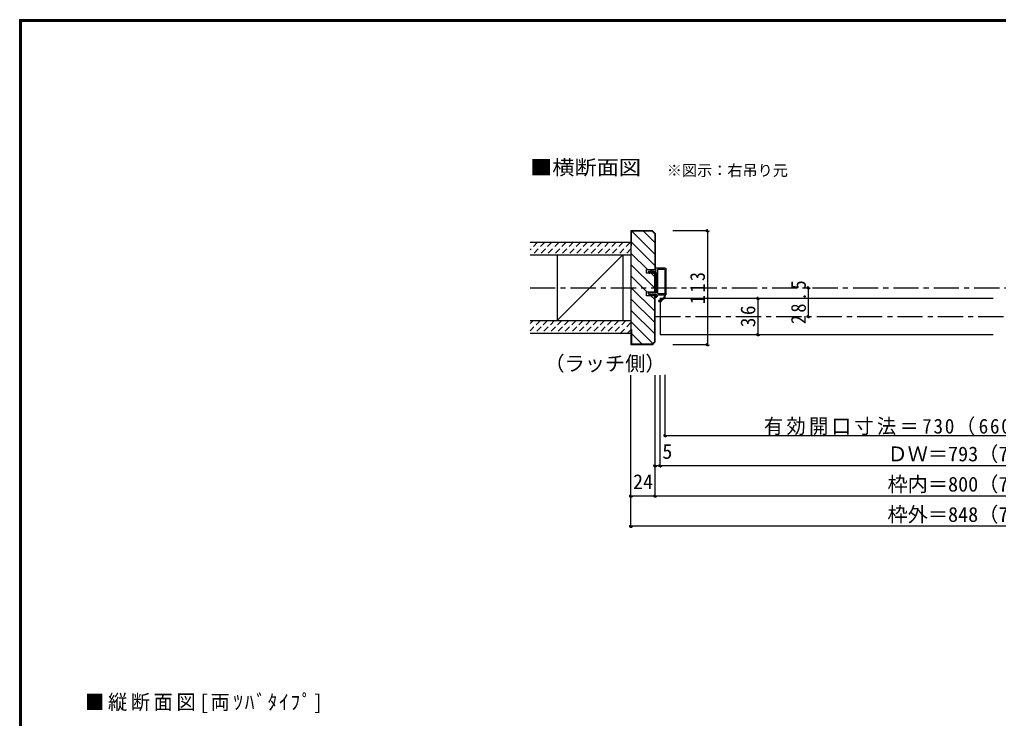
# Model space of a CAD drawing. Units: millimetres at full size, sheet at 1:5. Extents: x -973 to 977, y -718 to 696.
# Drawn here: x -973 to -3, y 3 to 696 of the extents above; entities that cross this region are included whole.
import ezdxf
from ezdxf.enums import TextEntityAlignment as Align

# ---------------------------------------------------------------- set-up
doc = ezdxf.new("R2010")
doc.units = ezdxf.units.MM
doc.header["$LTSCALE"] = 5
doc.header["$PDMODE"] = 32
doc.header["$PDSIZE"] = 2.5
doc.linetypes.add('CHAIN1', pattern=[8, 5, -1, 1, -1])
doc.linetypes.add('DASHED1', pattern=[1.8, 1.2, -0.6])
for name, color, linetype in [('0-0_補助線', 7, 'Continuous'), ('0-1_通り芯', 4, 'CHAIN1'), ('0-3_仕上げ', 7, 'Continuous'), ('0-4_枠', 3, 'Continuous'), ('0-6_扉', 6, 'Continuous'), ('0-A_文字', 3, 'Continuous'), ('0-B_寸法', 4, 'DASHED1'), ('0-C_ハッチ', 4, 'Continuous'), ('F-1_枠', 6, 'Continuous')]:
    doc.layers.add(name, color=color, linetype=linetype)
doc.styles.add('ＭＳ ゴシック', font='')
doc.styles.get('ＭＳ ゴシック').set_extended_font_data('MS Gothic')

# ---------------------------------------------------------------- blocks, each defined once
blk = doc.blocks.new('2')
at = {"layer": '0-0_補助線'}
for p, q in [((-9.846, -9.622), (-9.846, 15.078)), ((-8.846, 16.078), (0.354, 16.078)), ((-8.846, 15.878), (0.637, 15.878)), ((-8.446, 14.378), (-8.446, -8.922)), ((-8.146, 14.678), (-1.546, 14.678)), ((-1.246, 14.378), (-1.246, -8.922)), ((0.154, 11.653), (2.154, 11.653)), ((0.154, 11.653), (0.154, -8.497)), ((2.154, 10.953), (2.154, 11.653)), ((3.154, 11.653), (2.512, 10.83)), ((3.154, 11.653), (6.154, 11.653)), ((4.154, 13.753), (4.154, 13.053)), ((5.154, 13.053), (4.512, 13.876)), ((7.154, 13.053), (5.154, 13.053)), ((6.154, 10.953), (6.154, 11.653)), ((7.558, 12.258), (6.516, 10.835)), ((-1.546, -9.222), (-8.146, -9.222)), ((0.154, -8.497), (2.154, -8.497)), ((2.154, -7.797), (2.154, -8.497)), ((3.154, -8.497), (2.512, -7.674)), ((3.154, -8.497), (6.154, -8.497)), ((6.154, -7.797), (6.154, -8.497)), ((7.558, -9.101), (6.516, -7.679)), ((-1.48, -10.622), (-8.846, -10.622)), ((-1.189, -10.85), (-0.732, -12.694)), ((0.354, -12.922), (-0.441, -12.922)), ((4.154, -9.897), (0.154, -9.897)), ((0.154, -9.897), (0.154, -10.622)), ((0.154, -10.622), (0.645, -12.548)), ((4.154, -10.597), (4.154, -9.897)), ((5.154, -9.897), (4.512, -10.72)), ((7.154, -9.897), (5.154, -9.897))]:
    blk.add_line(p, q, dxfattribs=at)
for points in [[(-9.646, 15.078), (-9.646, -9.622), (-9.846, -9.622)], [(4.154, 13.053), (0.154, 13.053), (0.649, 15.723)]]:
    blk.add_lwpolyline(points, dxfattribs=at)
for centre, radius, start, end in [((-8.846, 15.078), 1, 90, 180), ((-8.846, 15.078), 0.8, 90, 180), ((-8.146, 14.378), 0.3, 90, 180), ((-1.546, 14.378), 0.3, 0, 90), ((0.354, 15.778), 0.3, 349.49875, 90), ((2.354, 10.953), 0.2, 180, 322.03043), ((4.354, 13.753), 0.2, 37.96957, 180), ((6.354, 10.953), 0.2, 180, 323.78053), ((7.154, 12.553), 0.5, 323.78053, 90), ((-8.846, -9.622), 1, 180, 270), ((-8.146, -8.922), 0.3, 180, 270), ((-1.546, -8.922), 0.3, 270, 0), ((2.354, -7.797), 0.2, 37.96957, 180), ((6.354, -7.797), 0.2, 36.21947, 180), ((7.154, -9.397), 0.5, 270, 36.21947), ((-2.846, -10.72), 6, 179.06153, 259.29815), ((-2.846, -10.72), 5.3, 178.93757, 259.29815), ((-3.896, -16.272), 0.35, 259.29815, 79.29815), ((-1.48, -10.922), 0.3, 13.9282, 90), ((-0.441, -12.622), 0.3, 193.9282, 270), ((0.354, -12.622), 0.3, 270, 14.29438), ((4.354, -10.597), 0.2, 180, 322.03043)]:
    blk.add_arc(centre, radius, start, end, dxfattribs=at)
blk.add_point((-3.896, -16.622), dxfattribs=at)

msp = doc.modelspace()

# ---------------------------------------------------------------- linework, layer by layer
at = {"layer": '0-1_通り芯'}
for p, q in [((-467.5, 430), (467.5, 430)), ((-343.5, 401.5), (343.5, 401.5))]:
    msp.add_line(p, q, dxfattribs=at)
at = {"layer": '0-3_仕上げ', "color": 2}
for p, q in [((-467.5, 475), (-367.5, 475)), ((-467.5, 462.5), (-367.5, 462.5)), ((-467.5, 397.5), (-367.5, 397.5)), ((-467.5, 385), (-367.5, 385))]:
    msp.add_line(p, q, dxfattribs=at)
at = {"layer": '0-3_仕上げ', "color": 3}
for p, q in [((-440.5, 462.5), (-440.5, 397.5)), ((-375.5, 462.5), (-375.5, 397.5))]:
    msp.add_line(p, q, dxfattribs=at)
at = {"layer": '0-3_仕上げ'}
msp.add_line((-440.5, 397.5), (-375.5, 462.5), dxfattribs=at)
at = {"layer": '0-4_枠'}
for p, q in [((-367.5, 486.5), (-367.5, 373.5)), ((-346.328, 486.5), (-367.5, 486.5)), ((-367, 471.5), (-367, 486)), ((-346.536, 486), (-367, 486)), ((-346.536, 486), (-344, 483.464)), ((-346.328, 486.5), (-343.5, 483.672)), ((-344, 483.464), (-344, 448)), ((-343.5, 483.672), (-343.5, 448)), ((-367, 471.5), (-367.5, 471.5)), ((-352, 448), (-343.5, 448)), ((-352, 444.3), (-352, 448)), ((-343.5, 444.3), (-352, 444.3)), ((-344, 425.7), (-344, 444.3)), ((-343.5, 425.7), (-343.5, 444.3)), ((-343.5, 425.7), (-352, 425.7)), ((-352, 422), (-352, 425.7)), ((-343.5, 422), (-352, 422)), ((-344, 376.536), (-344, 422)), ((-343.5, 376.328), (-343.5, 422)), ((-367, 388.5), (-367.5, 388.5)), ((-367, 388.5), (-367, 374)), ((-346.328, 373.5), (-367.5, 373.5)), ((-346.536, 374), (-367, 374)), ((-346.536, 374), (-344, 376.536)), ((-346.328, 373.5), (-343.5, 376.328))]:
    msp.add_line(p, q, dxfattribs=at)
at = {"layer": '0-6_扉'}
for p, q in [((-338.5, 419.5), (-338.5, 383.5)), ((-338.5, 419.5), (-8.5, 419.5)), ((-338.5, 383.5), (-8.5, 383.5))]:
    msp.add_line(p, q, dxfattribs=at)
at = {"layer": '0-B_寸法', "linetype": 'Continuous'}
for p, q in [((-291.578, 486.5), (-326.1, 486.5)), ((-291.578, 486.5), (-291.578, 373.5)), ((-191.578, 401.5), (-191.578, 430)), ((-241.578, 383.5), (-241.578, 419.5)), ((-291.578, 373.5), (-326.1, 373.5)), ((-367.5, 193.5), (-367.5, 343.157)), ((-343.5, 223.5), (-343.5, 343.157)), ((-338.5, 253.5), (-338.5, 343.157)), ((-333.5, 283.5), (-333.5, 343.5)), ((-333.5, 283.5), (283.505, 283.5)), ((343.5, 253.5), (-343.5, 253.5)), ((367.5, 223.5), (-367.5, 223.5)), ((367.5, 193.5), (-367.5, 193.5))]:
    msp.add_line(p, q, dxfattribs=at)
at = {"layer": '0-B_寸法', "color": 7}
for p in [(-291.578, 486.5), (-191.578, 430), (-241.578, 419.5), (-191.578, 401.5), (-241.578, 383.5), (-291.578, 373.5), (-333.5, 283.5), (-343.5, 253.5), (-338.5, 253.5), (-367.5, 223.5), (-343.5, 223.5), (-367.5, 193.5)]:
    msp.add_point(p, dxfattribs=at)
at = {"layer": '0-C_ハッチ'}
for p, q in [((-344, 463.412), (-366.588, 486)), ((-355.275, 486), (-344, 474.725)), ((-367, 475.098), (-344, 452.098)), ((-367.5, 464.284), (-351.216, 448)), ((-367.5, 452.97), (-344, 429.47)), ((-367.5, 441.657), (-351.543, 425.7)), ((-347.516, 444.3), (-344, 440.784)), ((-367.5, 430.343), (-344, 406.843)), ((-367.5, 419.029), (-344, 395.529)), ((-347.843, 422), (-344, 418.157)), ((-367.5, 407.716), (-344, 384.216)), ((-367.5, 396.402), (-345.817, 374.719)), ((-367, 384.588), (-356.412, 374))]:
    msp.add_line(p, q, dxfattribs=at)
at = {"layer": '0-C_ハッチ', "linetype": 'DASHED1'}
for p, q in [((-467.102, 475), (-467.5, 474.602)), ((-460.031, 475), (-467.5, 467.531)), ((-452.96, 475), (-465.46, 462.5)), ((-445.889, 475), (-458.389, 462.5)), ((-438.818, 475), (-451.318, 462.5)), ((-431.747, 475), (-444.247, 462.5)), ((-424.676, 475), (-437.176, 462.5)), ((-417.605, 475), (-430.105, 462.5)), ((-410.534, 475), (-423.034, 462.5)), ((-403.463, 475), (-415.963, 462.5)), ((-396.392, 475), (-408.892, 462.5)), ((-389.321, 475), (-401.821, 462.5)), ((-382.249, 475), (-394.749, 462.5)), ((-375.178, 475), (-387.678, 462.5)), ((-368.107, 475), (-380.607, 462.5)), ((-367.5, 468.536), (-373.536, 462.5)), ((-464.394, 397.5), (-467.5, 394.394)), ((-457.323, 397.5), (-467.5, 387.323)), ((-450.252, 397.5), (-462.752, 385)), ((-443.181, 397.5), (-455.681, 385)), ((-436.11, 397.5), (-448.61, 385)), ((-429.039, 397.5), (-441.539, 385)), ((-421.968, 397.5), (-434.468, 385)), ((-414.897, 397.5), (-427.397, 385)), ((-407.826, 397.5), (-420.326, 385)), ((-400.755, 397.5), (-413.255, 385)), ((-393.683, 397.5), (-406.183, 385)), ((-386.612, 397.5), (-399.112, 385)), ((-379.541, 397.5), (-392.041, 385)), ((-372.47, 397.5), (-384.97, 385)), ((-367.5, 395.399), (-377.899, 385)), ((-367.5, 388.328), (-370.828, 385))]:
    msp.add_line(p, q, dxfattribs=at)
at = {"layer": 'F-1_枠'}
for p, q in [((-973.347, 695.833), (-973.347, -700.833)), ((-973.347, 695.833), (976.653, 695.833)), ((-973.347, 695), (976.653, 695)), ((-973.347, 694.167), (976.653, 694.167)), ((-972.514, 695.833), (-972.514, -700.833)), ((-971.68, 695.833), (-971.68, -700.833))]:
    msp.add_line(p, q, dxfattribs=at)

# ---------------------------------------------------------------- block references
at = {"layer": '0-0_補助線', "xscale": -1}
msp.add_blockref('2', (-342.561, 433.422), dxfattribs=at)

# ---------------------------------------------------------------- texts
at = {"layer": '0-A_文字', "color": 7, "style": 'ＭＳ ゴシック', "width": 1.1}
msp.add_text('■横断面図', height=14.66, dxfattribs=at).set_placement((-467.5, 537.5), align=Align.BOTTOM_LEFT)
at = {"layer": '0-A_文字', "color": 7, "style": 'ＭＳ ゴシック'}
for s, height, p in [('※図示：右吊り元', 11, (-332.068, 537.5)), ('（ラッチ側）', 14.66, (-453.25, 343.157))]:
    msp.add_text(s, height=height, dxfattribs=at).set_placement(p, align=Align.BOTTOM_LEFT)
at = {"layer": '0-A_文字', "color": 7, "insert": (-908.333, 8.5), "char_height": 14.66, "attachment_point": 7, "style": 'ＭＳ ゴシック'}
msp.add_mtext('\\T1.19;\\W0.95;■縦断面図[両ﾂﾊﾞﾀｲﾌﾟ]', dxfattribs=at)
at = {"layer": '0-B_寸法', "color": 7, "style": 'ＭＳ ゴシック'}
for s, p in [('5', (-336.5, 256)), ('ＤＷ＝793（723）<703>［680］', (-113.347, 253.5)), ('24', (-365.5, 226)), ('枠内＝800（730）<710>［687］', (-113.347, 223.5)), ('枠外＝848（778）<758>［735］', (-113.347, 193.5))]:
    msp.add_text(s, height=14.66, dxfattribs=at).set_placement(p, align=Align.BOTTOM_LEFT)
at = {"layer": '0-B_寸法', "color": 7, "char_height": 14.66, "attachment_point": 7, "rotation": 90, "style": 'ＭＳ ゴシック'}
for s, insert in [('\\T1.27;\\W0.9;113', (-294.078, 413.75)), ('\\T1.28;\\W0.9;28.5', (-194.078, 393.875)), ('\\T1.27;\\W0.95;36', (-244.078, 390.875))]:
    msp.add_mtext(s, dxfattribs=dict(at, insert=insert))
at = {"layer": '0-B_寸法', "color": 7, "insert": (-235.847, 283.5), "char_height": 14.66, "attachment_point": 7, "style": 'ＭＳ ゴシック'}
msp.add_mtext('\\T1.18;\\W0.95;有効開口寸法＝730（660）<640>［617］', dxfattribs=at)

doc.saveas('drawing.dxf')
